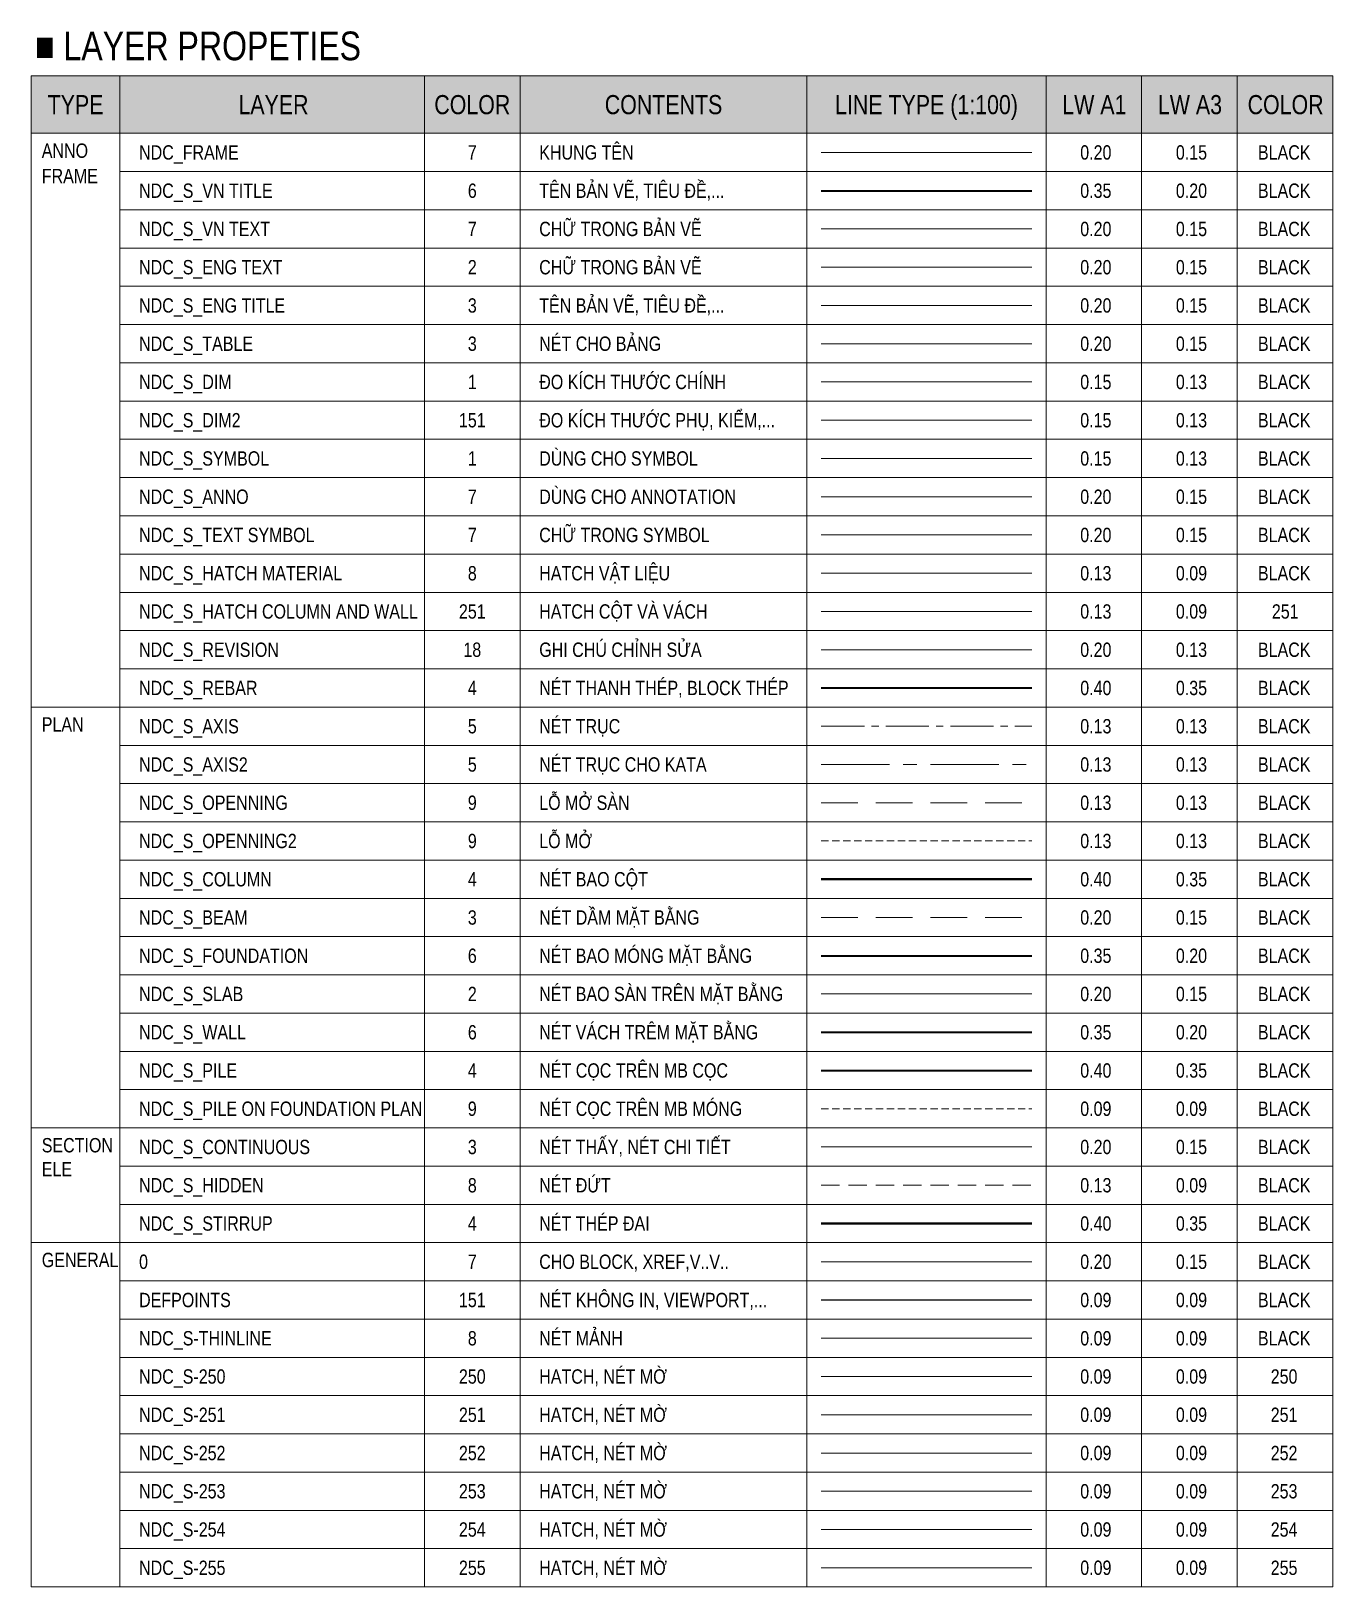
# Model space of a CAD drawing. Header units: millimetres. Extents: x 16759 to 481154, y -15066 to 200960.
# Drawn here: x 380128 to 402818, y 173689 to 200804 of the extents above; entities that cross this region are included whole.
import ezdxf
from ezdxf.enums import TextEntityAlignment as Align

# ---------------------------------------------------------------- set-up
doc = ezdxf.new("R2010")
doc.units = ezdxf.units.MM
doc.header["$MEASUREMENT"] = 0
for name, pattern in [('CENTER', [50.8, 31.75, -6.35, 6.35, -6.35]), ('CENTER2', [1.125, 0.75, -0.125, 0.125, -0.125]), ('DASHED', [19.05, 12.7, -6.35]), ('DASHED2', [9.525, 6.35, -3.175]), ('HIDDEN', [9.525, 6.35, -3.175]), ('HIDDEN2', [4.7625, 3.175, -1.5875])]:
    doc.linetypes.add(name, pattern=pattern)
doc.layers.get('Defpoints').update_dxf_attribs({"color": 153})
for name, color, linetype, lineweight in [('$1$NDC_S_VN TEXT', 7, 'Continuous', 20), ('NDC_FRAME', 7, 'Continuous', 18), ('NDC_S-COLUMN', 4, 'Continuous', 40), ('NDC_S_250', 250, 'Continuous', 9), ('NDC_S_251', 251, 'Continuous', 9), ('NDC_S_252', 252, 'Continuous', 9), ('NDC_S_253', 253, 'Continuous', 9), ('NDC_S_254', 254, 'Continuous', 9), ('NDC_S_255', 255, 'Continuous', 9), ('NDC_S_ANNO', 7, 'Continuous', 20), ('NDC_S_AXIS', 5, 'CENTER2', 13), ('NDC_S_AXIS2', 5, 'CENTER', 13), ('NDC_S_BEAM', 3, 'HIDDEN', 20), ('NDC_S_CONTINUOUS', 3, 'Continuous', 20), ('NDC_S_DIM', 1, 'Continuous', 9), ('NDC_S_DIM2', 151, 'Continuous', 15), ('NDC_S_ENG TEXT', 2, 'Continuous', 20), ('NDC_S_ENG TITLE', 3, 'Continuous', 20), ('NDC_S_FOUNDATION', 6, 'Continuous', 35), ('NDC_S_HATCH COLUMN AND WALL', 251, 'Continuous', 13), ('NDC_S_HATCH MATERIAL', 8, 'Continuous', 13), ('NDC_S_HIDDEN', 8, 'HIDDEN2', 13), ('NDC_S_LEADER', 1, 'Continuous', 15), ('NDC_S_OPENING', 9, 'DASHED2', 13), ('NDC_S_OPENING2', 9, 'DASHED', 13), ('NDC_S_PILE', 4, 'Continuous', 35), ('NDC_S_PILE ON FOUNDATION PLAN', 9, 'DASHED', 9), ('NDC_S_REBAR', 4, 'Continuous', 35), ('NDC_S_SLAB', 2, 'Continuous', 20), ('NDC_S_STIRRUP', 4, 'Continuous', 40), ('NDC_S_TEXT SYMBOL', 7, 'Continuous', 20), ('NDC_S_THIN LINE', 8, 'Continuous', 9), ('NDC_S_VN TEXT', 7, 'Continuous', 20), ('NDC_S_VN TITLE', 6, 'Continuous', 35), ('NDC_S_WALL', 6, 'Continuous', 35), ('NDC_Table', 3, 'Continuous', 20)]:
    doc.layers.add(name, color=color, linetype=linetype, lineweight=lineweight)
doc.layers.add('NDC_S_REVISION', color=18, linetype='Continuous', lineweight=20, plot=False)
doc.styles.add('NDC_VIE TXT', font='arial.ttf', dxfattribs={"width": 0.8})

# ---------------------------------------------------------------- blocks, each defined once
blk = doc.blocks.new('A$Ce7e16025')
at = {"layer": 'NDC_S_253'}
h = blk.add_hatch(color=256, dxfattribs=at)
h.dxf.hatch_style = 1
h.paths.add_polyline_path([(-18286.3, 26125), (4403.4, 26125), (4403.4, 25125), (-18286.3, 25125)])
blk.add_line((-4513.3, 5458.3), (-846.6, 5458.3))
at = {"layer": 'Defpoints'}
blk.add_line((-4513.3, 4791.7), (-846.6, 4791.7), dxfattribs=at)
at = {"layer": 'NDC_FRAME'}
for p, q in [((-18286.3, -208.3), (-18286.3, 26125)), ((-18286.3, 26125), (4403.4, 26125)), ((-16737.9, -208.3), (-16737.9, 26125)), ((-11429.9, -208.3), (-11429.9, 26125)), ((-9763.3, -208.3), (-9763.3, 26125)), ((-4763.3, -208.3), (-4763.3, 26125)), ((-596.6, -208.3), (-596.6, 26125)), ((-596.6, -208.3), (-596.6, 26125)), ((1070.1, -208.3), (1070.1, 26125)), ((2736.7, -208.3), (2736.7, 26125)), ((4403.4, -208.3), (4403.4, 26125)), ((-4513.3, 24791.7), (-846.6, 24791.7)), ((-16737.9, 20458.3), (4403.4, 20458.3)), ((-16737.9, 19791.7), (4403.4, 19791.7)), ((-16737.9, 19125), (4403.4, 19125)), ((-16737.9, 18458.3), (4403.4, 18458.3)), ((-16737.9, 17791.7), (4403.4, 17791.7)), ((-16737.9, 17125), (4403.4, 17125)), ((-16737.9, 16458.3), (4403.4, 16458.3)), ((-16737.9, 15791.7), (4403.4, 15791.7)), ((-18286.3, 15125), (4403.4, 15125)), ((-16737.9, 14458.3), (4403.4, 14458.3)), ((-16737.9, 13791.7), (4403.4, 13791.7)), ((-16737.9, 13125), (4403.4, 13125)), ((-16737.9, 12458.3), (4403.4, 12458.3)), ((-16737.9, 11791.7), (4403.4, 11791.7)), ((-16737.9, 11125), (4403.4, 11125)), ((-16737.9, 10458.3), (4403.4, 10458.3)), ((-16737.9, 9791.7), (4403.4, 9791.7)), ((-16737.9, 9125), (4403.4, 9125)), ((-16737.9, 8458.3), (4403.4, 8458.3)), ((-18286.3, 7791.7), (4403.4, 7791.7)), ((-16737.9, 7125), (4403.4, 7125)), ((-16737.9, 6458.3), (4403.4, 6458.3)), ((-18286.3, 5791.7), (4403.4, 5791.7)), ((-16737.9, 5125), (4403.4, 5125)), ((-16737.9, 4458.3), (4403.4, 4458.3)), ((-16737.9, 3791.7), (4403.4, 3791.7)), ((-16737.9, 3125), (4403.4, 3125)), ((-16737.9, 2458.3), (4403.4, 2458.3)), ((-16737.9, 1791.7), (4403.4, 1791.7)), ((-16737.9, 1125), (4403.4, 1125)), ((-16737.9, 458.3), (4403.4, 458.3)), ((-18286.3, -208.3), (4403.4, -208.3))]:
    blk.add_line(p, q, dxfattribs=at)
for points in [[(-18286.3, 25125), (4403.4, 25125)], [(-16737.9, 24458.3), (4403.4, 24458.3)], [(-16737.9, 23791.7), (4403.4, 23791.7)], [(-16737.9, 23125), (4403.4, 23125)], [(-16737.9, 22458.3), (4403.4, 22458.3)], [(-16737.9, 21791.7), (4403.4, 21791.7)], [(-16737.9, 21125), (4403.4, 21125)]]:
    blk.add_lwpolyline(points, dxfattribs=at)
at = {"layer": 'NDC_S-COLUMN'}
blk.add_line((-4513.3, 12125), (-846.6, 12125), dxfattribs=at)
at = {"layer": 'NDC_S_250'}
blk.add_line((-4513.3, 3458.3), (-846.6, 3458.3), dxfattribs=at)
at = {"layer": 'NDC_S_251'}
blk.add_line((-4513.3, 2791.7), (-846.6, 2791.7), dxfattribs=at)
at = {"layer": 'NDC_S_252'}
blk.add_line((-4513.3, 2125), (-846.6, 2125), dxfattribs=at)
at = {"layer": 'NDC_S_253'}
blk.add_line((-4513.3, 1458.3), (-846.6, 1458.3), dxfattribs=at)
blk.add_lwpolyline([(-18286.3, 26125), (4403.4, 26125), (4403.4, 25125), (-18286.3, 25125)], close=True, dxfattribs=at)
at = {"layer": 'NDC_S_254'}
blk.add_line((-4513.3, 791.7), (-846.6, 791.7), dxfattribs=at)
at = {"layer": 'NDC_S_255'}
blk.add_line((-4513.3, 125), (-846.6, 125), dxfattribs=at)
at = {"layer": 'NDC_S_ANNO'}
blk.add_line((-4513.3, 18791.7), (-846.6, 18791.7), dxfattribs=at)
at = {"layer": 'NDC_S_AXIS', "ltscale": 1000}
blk.add_line((-4513.3, 14791.7), (-846.6, 14791.7), dxfattribs=at)
at = {"layer": 'NDC_S_AXIS2', "ltscale": 37.5}
blk.add_line((-4513.3, 14125), (-846.6, 14125), dxfattribs=at)
at = {"layer": 'NDC_S_BEAM', "ltscale": 100}
blk.add_line((-4513.3, 11458.3), (-846.6, 11458.3), dxfattribs=at)
at = {"layer": 'NDC_S_CONTINUOUS'}
blk.add_line((-4513.3, 7458.3), (-846.6, 7458.3), dxfattribs=at)
at = {"layer": 'NDC_S_DIM'}
blk.add_line((-4513.3, 20791.7), (-846.6, 20791.7), dxfattribs=at)
at = {"layer": 'NDC_S_DIM2'}
blk.add_line((-4513.3, 20125), (-846.6, 20125), dxfattribs=at)
at = {"layer": 'NDC_S_ENG TEXT'}
blk.add_line((-4513.3, 22791.7), (-846.6, 22791.7), dxfattribs=at)
at = {"layer": 'NDC_S_ENG TITLE'}
blk.add_line((-4513.3, 22125), (-846.6, 22125), dxfattribs=at)
at = {"layer": 'NDC_S_FOUNDATION'}
blk.add_line((-4513.3, 10791.7), (-846.6, 10791.7), dxfattribs=at)
at = {"layer": 'NDC_S_HATCH COLUMN AND WALL'}
blk.add_line((-4513.3, 16791.7), (-846.6, 16791.7), dxfattribs=at)
at = {"layer": 'NDC_S_HATCH MATERIAL'}
blk.add_line((-4513.3, 17458.3), (-846.6, 17458.3), dxfattribs=at)
at = {"layer": 'NDC_S_HIDDEN', "ltscale": 100}
blk.add_line((-4513.3, 6791.7), (-846.6, 6791.7), dxfattribs=at)
at = {"layer": 'NDC_S_LEADER'}
blk.add_line((-4513.3, 19458.3), (-846.6, 19458.3), dxfattribs=at)
at = {"layer": 'NDC_S_OPENING', "ltscale": 100}
blk.add_line((-4513.3, 13458.3), (-846.6, 13458.3), dxfattribs=at)
at = {"layer": 'NDC_S_OPENING2', "ltscale": 10}
blk.add_line((-4513.3, 12791.7), (-846.6, 12791.7), dxfattribs=at)
at = {"layer": 'NDC_S_PILE'}
blk.add_line((-4513.3, 8791.7), (-846.6, 8791.7), dxfattribs=at)
at = {"layer": 'NDC_S_PILE ON FOUNDATION PLAN', "ltscale": 10}
blk.add_line((-4513.3, 8125), (-846.6, 8125), dxfattribs=at)
at = {"layer": 'NDC_S_REBAR'}
blk.add_line((-4513.3, 15458.3), (-846.6, 15458.3), dxfattribs=at)
at = {"layer": 'NDC_S_REVISION'}
blk.add_line((-4513.3, 16125), (-846.6, 16125), dxfattribs=at)
at = {"layer": 'NDC_S_SLAB'}
blk.add_line((-4513.3, 10125), (-846.6, 10125), dxfattribs=at)
at = {"layer": 'NDC_S_STIRRUP'}
blk.add_line((-4513.3, 6125), (-846.6, 6125), dxfattribs=at)
at = {"layer": 'NDC_S_TEXT SYMBOL'}
blk.add_line((-4513.3, 18125), (-846.6, 18125), dxfattribs=at)
at = {"layer": 'NDC_S_THIN LINE'}
blk.add_line((-4513.3, 4125), (-846.6, 4125), dxfattribs=at)
at = {"layer": 'NDC_S_VN TEXT'}
blk.add_line((-4513.3, 23458.3), (-846.6, 23458.3), dxfattribs=at)
at = {"layer": 'NDC_S_VN TITLE'}
blk.add_line((-4513.3, 24125), (-846.6, 24125), dxfattribs=at)
at = {"layer": 'NDC_S_WALL'}
blk.add_line((-4513.3, 9458.3), (-846.6, 9458.3), dxfattribs=at)
at = {"layer": 'NDC_Table'}
blk.add_line((-4513.3, 21458.3), (-846.6, 21458.3), dxfattribs=at)
at = {"style": 'NDC_VIE TXT', "width": 0.8}
blk.add_text('7', height=250, dxfattribs=at).set_placement((-10596.6, 5458.3), align=Align.MIDDLE_CENTER)
at = {"layer": 'Defpoints', "style": 'NDC_VIE TXT', "width": 0.8}
blk.add_text('151', height=250, dxfattribs=at).set_placement((-10596.6, 4791.7), align=Align.MIDDLE_CENTER)
at = {"layer": 'NDC_FRAME', "style": 'NDC_VIE TXT', "width": 0.8}
blk.add_text('7', height=250, dxfattribs=at).set_placement((-10596.6, 24791.7), align=Align.MIDDLE_CENTER)
at = {"layer": 'NDC_S-COLUMN', "style": 'NDC_VIE TXT', "width": 0.8}
blk.add_text('4', height=250, dxfattribs=at).set_placement((-10596.6, 12125), align=Align.MIDDLE_CENTER)
at = {"layer": 'NDC_S_250', "style": 'NDC_VIE TXT', "width": 0.8}
blk.add_text('250', height=250, dxfattribs=at).set_placement((-10596.6, 3458.3), align=Align.MIDDLE_CENTER)
at = {"layer": 'NDC_S_251', "style": 'NDC_VIE TXT', "width": 0.8}
blk.add_text('251', height=250, dxfattribs=at).set_placement((-10596.6, 2791.7), align=Align.MIDDLE_CENTER)
at = {"layer": 'NDC_S_252', "style": 'NDC_VIE TXT', "width": 0.8}
blk.add_text('252', height=250, dxfattribs=at).set_placement((-10596.6, 2125), align=Align.MIDDLE_CENTER)
at = {"layer": 'NDC_S_253', "style": 'NDC_VIE TXT', "width": 0.8}
blk.add_text('253', height=250, dxfattribs=at).set_placement((-10596.6, 1458.3), align=Align.MIDDLE_CENTER)
at = {"layer": 'NDC_S_254', "style": 'NDC_VIE TXT', "width": 0.8}
blk.add_text('254', height=250, dxfattribs=at).set_placement((-10596.6, 791.7), align=Align.MIDDLE_CENTER)
at = {"layer": 'NDC_S_255', "style": 'NDC_VIE TXT', "width": 0.8}
blk.add_text('255', height=250, dxfattribs=at).set_placement((-10596.6, 125), align=Align.MIDDLE_CENTER)
at = {"layer": 'NDC_S_ANNO', "style": 'NDC_VIE TXT', "width": 0.8}
blk.add_text('7', height=250, dxfattribs=at).set_placement((-10596.6, 18791.7), align=Align.MIDDLE_CENTER)
at = {"layer": 'NDC_S_AXIS', "style": 'NDC_VIE TXT', "width": 0.8}
blk.add_text('5', height=250, dxfattribs=at).set_placement((-10596.6, 14791.7), align=Align.MIDDLE_CENTER)
at = {"layer": 'NDC_S_AXIS2', "style": 'NDC_VIE TXT', "width": 0.8}
blk.add_text('5', height=250, dxfattribs=at).set_placement((-10596.6, 14125), align=Align.MIDDLE_CENTER)
at = {"layer": 'NDC_S_BEAM', "style": 'NDC_VIE TXT', "width": 0.8}
blk.add_text('3', height=250, dxfattribs=at).set_placement((-10596.6, 11458.3), align=Align.MIDDLE_CENTER)
at = {"layer": 'NDC_S_CONTINUOUS', "style": 'NDC_VIE TXT', "width": 0.8}
blk.add_text('3', height=250, dxfattribs=at).set_placement((-10596.6, 7458.3), align=Align.MIDDLE_CENTER)
at = {"layer": 'NDC_S_DIM', "style": 'NDC_VIE TXT', "width": 0.8}
blk.add_text('1', height=250, dxfattribs=at).set_placement((-10596.6, 20791.7), align=Align.MIDDLE_CENTER)
at = {"layer": 'NDC_S_DIM2', "style": 'NDC_VIE TXT', "width": 0.8}
blk.add_text('151', height=250, dxfattribs=at).set_placement((-10596.6, 20125), align=Align.MIDDLE_CENTER)
at = {"layer": 'NDC_S_ENG TEXT', "style": 'NDC_VIE TXT', "width": 0.8}
blk.add_text('2', height=250, dxfattribs=at).set_placement((-10596.6, 22791.7), align=Align.MIDDLE_CENTER)
at = {"layer": 'NDC_S_ENG TITLE', "style": 'NDC_VIE TXT', "width": 0.8}
blk.add_text('3', height=250, dxfattribs=at).set_placement((-10596.6, 22125), align=Align.MIDDLE_CENTER)
at = {"layer": 'NDC_S_FOUNDATION', "style": 'NDC_VIE TXT', "width": 0.8}
blk.add_text('6', height=250, dxfattribs=at).set_placement((-10596.6, 10791.7), align=Align.MIDDLE_CENTER)
at = {"layer": 'NDC_S_HATCH COLUMN AND WALL', "style": 'NDC_VIE TXT', "width": 0.8}
blk.add_text('251', height=250, dxfattribs=at).set_placement((-10596.6, 16791.7), align=Align.MIDDLE_CENTER)
at = {"layer": 'NDC_S_HATCH MATERIAL', "style": 'NDC_VIE TXT', "width": 0.8}
blk.add_text('8', height=250, dxfattribs=at).set_placement((-10596.6, 17458.3), align=Align.MIDDLE_CENTER)
at = {"layer": 'NDC_S_HIDDEN', "style": 'NDC_VIE TXT', "width": 0.8}
blk.add_text('8', height=250, dxfattribs=at).set_placement((-10596.6, 6791.7), align=Align.MIDDLE_CENTER)
at = {"layer": 'NDC_S_LEADER', "style": 'NDC_VIE TXT', "width": 0.8}
blk.add_text('1', height=250, dxfattribs=at).set_placement((-10596.6, 19458.3), align=Align.MIDDLE_CENTER)
at = {"layer": 'NDC_S_OPENING', "style": 'NDC_VIE TXT', "width": 0.8}
blk.add_text('9', height=250, dxfattribs=at).set_placement((-10596.6, 13458.3), align=Align.MIDDLE_CENTER)
at = {"layer": 'NDC_S_OPENING2', "style": 'NDC_VIE TXT', "width": 0.8}
blk.add_text('9', height=250, dxfattribs=at).set_placement((-10596.6, 12791.7), align=Align.MIDDLE_CENTER)
at = {"layer": 'NDC_S_PILE', "style": 'NDC_VIE TXT', "width": 0.8}
blk.add_text('4', height=250, dxfattribs=at).set_placement((-10596.6, 8791.7), align=Align.MIDDLE_CENTER)
at = {"layer": 'NDC_S_PILE ON FOUNDATION PLAN', "style": 'NDC_VIE TXT', "width": 0.8}
blk.add_text('9', height=250, dxfattribs=at).set_placement((-10596.6, 8125), align=Align.MIDDLE_CENTER)
at = {"layer": 'NDC_S_REBAR', "style": 'NDC_VIE TXT', "width": 0.8}
blk.add_text('4', height=250, dxfattribs=at).set_placement((-10596.6, 15458.3), align=Align.MIDDLE_CENTER)
at = {"layer": 'NDC_S_REVISION', "style": 'NDC_VIE TXT', "width": 0.8}
blk.add_text('18', height=250, dxfattribs=at).set_placement((-10596.6, 16125), align=Align.MIDDLE_CENTER)
at = {"layer": 'NDC_S_SLAB', "style": 'NDC_VIE TXT', "width": 0.8}
blk.add_text('2', height=250, dxfattribs=at).set_placement((-10596.6, 10125), align=Align.MIDDLE_CENTER)
at = {"layer": 'NDC_S_STIRRUP', "style": 'NDC_VIE TXT', "width": 0.8}
blk.add_text('4', height=250, dxfattribs=at).set_placement((-10596.6, 6125), align=Align.MIDDLE_CENTER)
at = {"layer": 'NDC_S_TEXT SYMBOL', "style": 'NDC_VIE TXT', "width": 0.8}
blk.add_text('7', height=250, dxfattribs=at).set_placement((-10596.6, 18125), align=Align.MIDDLE_CENTER)
at = {"layer": 'NDC_S_THIN LINE', "style": 'NDC_VIE TXT', "width": 0.8}
blk.add_text('8', height=250, dxfattribs=at).set_placement((-10596.6, 4125), align=Align.MIDDLE_CENTER)
at = {"layer": 'NDC_S_VN TEXT', "color": 3, "style": 'NDC_VIE TXT', "width": 0.8}
for s, height, p in [('\\M+3A1E1 LAYER PROPETIES', 500, (-18214.5, 26648.7)), ('ANNO', 250, (-18100.5, 24822.7)), ('KHUNG TÊN', 250, (-9429.9, 24791.7)), ('NDC_FRAME', 250, (-16404.6, 24791.7)), ('0.20', 250, (0, 24791.7)), ('0.15', 250, (1666.7, 24791.7)), ('BLACK', 250, (3097, 24791.7)), ('FRAME', 250, (-18100.5, 24380.9)), ('NDC_S_VN TITLE', 250, (-16404.6, 24125)), ('TÊN BẢN VẼ, TIÊU ĐỀ,...', 250, (-9429.9, 24125)), ('0.35', 250, (0, 24125)), ('0.20', 250, (1666.7, 24125)), ('BLACK', 250, (3097, 24125)), ('CHỮ TRONG BẢN VẼ', 250, (-9429.9, 23458.3)), ('NDC_S_VN TEXT', 250, (-16404.6, 23458.3)), ('0.20', 250, (0, 23458.3)), ('0.15', 250, (1666.7, 23458.3)), ('BLACK', 250, (3097, 23458.3)), ('NDC_S_ENG TEXT', 250, (-16404.6, 22791.7)), ('CHỮ TRONG BẢN VẼ', 250, (-9429.9, 22791.7)), ('0.20', 250, (0, 22791.7)), ('0.15', 250, (1666.7, 22791.7)), ('BLACK', 250, (3097, 22791.7)), ('NDC_S_ENG TITLE', 250, (-16404.6, 22125)), ('TÊN BẢN VẼ, TIÊU ĐỀ,...', 250, (-9429.9, 22125)), ('0.20', 250, (0, 22125)), ('0.15', 250, (1666.7, 22125)), ('BLACK', 250, (3097, 22125)), ('NDC_S_TABLE', 250, (-16404.6, 21458.3)), ('NÉT CHO BẢNG', 250, (-9429.9, 21458.3)), ('0.20', 250, (0, 21458.3)), ('0.15', 250, (1666.7, 21458.3)), ('BLACK', 250, (3097, 21458.3)), ('NDC_S_DIM', 250, (-16404.6, 20791.7)), ('ĐO KÍCH THƯỚC CHÍNH ', 250, (-9429.9, 20791.7)), ('0.15', 250, (0, 20791.7)), ('0.13', 250, (1666.7, 20791.7)), ('BLACK', 250, (3097, 20791.7)), ('NDC_S_DIM2', 250, (-16404.6, 20125)), ('ĐO KÍCH THƯỚC PHỤ, KIỂM,...', 250, (-9429.9, 20125)), ('0.15', 250, (0, 20125)), ('0.13', 250, (1666.7, 20125)), ('BLACK', 250, (3097, 20125)), ('NDC_S_SYMBOL', 250, (-16404.6, 19458.3)), ('DÙNG CHO SYMBOL', 250, (-9429.9, 19458.3)), ('0.15', 250, (0, 19458.3)), ('0.13', 250, (1666.7, 19458.3)), ('BLACK', 250, (3097, 19458.3)), ('DÙNG CHO ANNOTATION', 250, (-9429.9, 18791.7)), ('NDC_S_ANNO', 250, (-16404.6, 18791.7)), ('0.20', 250, (0, 18791.7)), ('0.15', 250, (1666.7, 18791.7)), ('BLACK', 250, (3097, 18791.7)), ('NDC_S_TEXT SYMBOL', 250, (-16404.6, 18125)), ('CHỮ TRONG SYMBOL', 250, (-9429.9, 18125)), ('0.20', 250, (0, 18125)), ('0.15', 250, (1666.7, 18125)), ('BLACK', 250, (3097, 18125)), ('HATCH VẬT LIỆU', 250, (-9429.9, 17458.3)), ('NDC_S_HATCH MATERIAL', 250, (-16404.6, 17458.3)), ('0.13', 250, (0, 17458.3)), ('0.09', 250, (1666.7, 17458.3)), ('BLACK', 250, (3097, 17458.3)), ('NDC_S_HATCH COLUMN AND WALL', 250, (-16404.6, 16791.7)), ('HATCH CỘT VÀ VÁCH', 250, (-9429.9, 16791.7)), ('0.13', 250, (0, 16791.7)), ('0.09', 250, (1666.7, 16791.7)), ('251', 250, (3339.9, 16791.7)), ('GHI CHÚ CHỈNH SỬA', 250, (-9429.9, 16125)), ('NDC_S_REVISION', 250, (-16404.6, 16125)), ('0.20', 250, (0, 16125)), ('0.13', 250, (1666.7, 16125)), ('BLACK', 250, (3097, 16125)), ('NDC_S_REBAR', 250, (-16404.6, 15458.3)), ('NÉT THANH THÉP, BLOCK THÉP', 250, (-9429.9, 15458.3)), ('0.40', 250, (0, 15458.3)), ('0.35', 250, (1666.7, 15458.3)), ('BLACK', 250, (3097, 15458.3)), ('PLAN', 250, (-18100.5, 14822.7)), ('NDC_S_AXIS', 250, (-16404.6, 14791.7)), ('NÉT TRỤC', 250, (-9429.9, 14791.7)), ('0.13', 250, (0, 14791.7)), ('0.13', 250, (1666.7, 14791.7)), ('BLACK', 250, (3097, 14791.7)), ('NDC_S_AXIS2', 250, (-16404.6, 14125)), ('NÉT TRỤC CHO KATA', 250, (-9429.9, 14125)), ('0.13', 250, (0, 14125)), ('0.13', 250, (1666.7, 14125)), ('BLACK', 250, (3097, 14125)), ('NDC_S_OPENNING', 250, (-16404.6, 13458.3)), ('LỖ MỞ SÀN', 250, (-9429.9, 13458.3)), ('0.13', 250, (0, 13458.3)), ('0.13', 250, (1666.7, 13458.3)), ('BLACK', 250, (3097, 13458.3)), ('NDC_S_OPENNING2', 250, (-16404.6, 12791.7)), ('LỖ MỞ', 250, (-9429.9, 12791.7)), ('0.13', 250, (0, 12791.7)), ('0.13', 250, (1666.7, 12791.7)), ('BLACK', 250, (3097, 12791.7)), ('NDC_S_COLUMN', 250, (-16404.6, 12125)), ('NÉT BAO CỘT', 250, (-9429.9, 12125)), ('0.40', 250, (0, 12125)), ('0.35', 250, (1666.7, 12125)), ('BLACK', 250, (3097, 12125)), ('NDC_S_BEAM', 250, (-16404.6, 11458.3)), ('NÉT DẦM MẶT BẰNG', 250, (-9429.9, 11458.3)), ('0.20', 250, (0, 11458.3)), ('0.15', 250, (1666.7, 11458.3)), ('BLACK', 250, (3097, 11458.3)), ('NDC_S_FOUNDATION', 250, (-16404.6, 10791.7)), ('NÉT BAO MÓNG MẶT BẰNG', 250, (-9429.9, 10791.7)), ('0.35', 250, (0, 10791.7)), ('0.20', 250, (1666.7, 10791.7)), ('BLACK', 250, (3097, 10791.7)), ('NÉT BAO SÀN TRÊN MẶT BẰNG', 250, (-9429.9, 10125)), ('NDC_S_SLAB', 250, (-16404.6, 10125)), ('0.20', 250, (0, 10125)), ('0.15', 250, (1666.7, 10125)), ('BLACK', 250, (3097, 10125)), ('NDC_S_WALL', 250, (-16404.6, 9458.3)), ('NÉT VÁCH TRÊM MẶT BẰNG', 250, (-9429.9, 9458.3)), ('0.35', 250, (0, 9458.3)), ('0.20', 250, (1666.7, 9458.3)), ('BLACK', 250, (3097, 9458.3)), ('NÉT CỌC TRÊN MB CỌC', 250, (-9429.9, 8791.7)), ('NDC_S_PILE', 250, (-16404.6, 8791.7)), ('0.40', 250, (0, 8791.7)), ('0.35', 250, (1666.7, 8791.7)), ('BLACK', 250, (3097, 8791.7)), ('NDC_S_PILE ON FOUNDATION PLAN', 250, (-16404.6, 8125)), ('NÉT CỌC TRÊN MB MÓNG', 250, (-9429.9, 8125)), ('0.09', 250, (0, 8125)), ('0.09', 250, (1666.7, 8125)), ('BLACK', 250, (3097, 8125)), ('SECTION', 250, (-18100.5, 7489.4)), ('NÉT THẤY, NÉT CHI TIẾT', 250, (-9429.9, 7458.3)), ('NDC_S_CONTINUOUS', 250, (-16404.6, 7458.3)), ('0.20', 250, (0, 7458.3)), ('0.15', 250, (1666.7, 7458.3)), ('BLACK', 250, (3097, 7458.3)), ('ELE', 250, (-18100.5, 7071.7)), ('NDC_S_HIDDEN', 250, (-16404.6, 6791.7)), ('NÉT ĐỨT', 250, (-9429.9, 6791.7)), ('0.13', 250, (0, 6791.7)), ('0.09', 250, (1666.7, 6791.7)), ('BLACK', 250, (3097, 6791.7)), ('NDC_S_STIRRUP', 250, (-16404.6, 6125)), ('NÉT THÉP ĐAI', 250, (-9429.9, 6125)), ('0.40', 250, (0, 6125)), ('0.35', 250, (1666.7, 6125)), ('BLACK', 250, (3097, 6125)), ('GENERAL', 250, (-18100.5, 5489.4)), ('0', 250, (-16404.6, 5458.3)), ('CHO BLOCK, XREF,V..V..', 250, (-9429.9, 5458.3)), ('0.20', 250, (0, 5458.3)), ('0.15', 250, (1666.7, 5458.3)), ('BLACK', 250, (3097, 5458.3)), ('DEFPOINTS', 250, (-16404.6, 4791.7)), ('NÉT KHÔNG IN, VIEWPORT,...', 250, (-9429.9, 4791.7)), ('0.09', 250, (0, 4791.7)), ('0.09', 250, (1666.7, 4791.7)), ('BLACK', 250, (3097, 4791.7)), ('NDC_S-THINLINE', 250, (-16404.6, 4125)), ('NÉT MẢNH', 250, (-9429.9, 4125)), ('0.09', 250, (0, 4125)), ('0.09', 250, (1666.7, 4125)), ('BLACK', 250, (3097, 4125)), ('NDC_S-250', 250, (-16404.6, 3458.3)), ('HATCH, NÉT MỜ', 250, (-9429.9, 3458.3)), ('0.09', 250, (0, 3458.3)), ('0.09', 250, (1666.7, 3458.3)), ('250', 250, (3319.7, 3458.3)), ('NDC_S-251', 250, (-16404.6, 2791.7)), ('HATCH, NÉT MỜ', 250, (-9429.9, 2791.7)), ('0.09', 250, (0, 2791.7)), ('0.09', 250, (1666.7, 2791.7)), ('251', 250, (3319.7, 2791.7)), ('NDC_S-252', 250, (-16404.6, 2125)), ('HATCH, NÉT MỜ', 250, (-9429.9, 2125)), ('0.09', 250, (0, 2125)), ('0.09', 250, (1666.7, 2125)), ('252', 250, (3319.7, 2125)), ('HATCH, NÉT MỜ', 250, (-9429.9, 1458.3)), ('NDC_S-253', 250, (-16404.6, 1458.3)), ('0.09', 250, (0, 1458.3)), ('0.09', 250, (1666.7, 1458.3)), ('253', 250, (3319.7, 1458.3)), ('NDC_S-254', 250, (-16404.6, 791.7)), ('HATCH, NÉT MỜ', 250, (-9429.9, 791.7)), ('0.09', 250, (0, 791.7)), ('0.09', 250, (1666.7, 791.7)), ('254', 250, (3319.7, 791.7)), ('HATCH, NÉT MỜ', 250, (-9429.9, 125)), ('NDC_S-255', 250, (-16404.6, 125)), ('0.09', 250, (0, 125)), ('0.09', 250, (1666.7, 125)), ('255', 250, (3319.7, 125))]:
    blk.add_text(s, height=height, dxfattribs=at).set_placement(p, align=Align.MIDDLE_LEFT)
for s, height, p in [('TYPE', 333.33, (-17511.6, 25625)), ('LAYER', 333.33, (-14062, 25625)), ('COLOR', 333.33, (-10596.6, 25625)), ('CONTENTS', 333.33, (-7263.3, 25625)), ('LINE TYPE (1:100)', 333.333, (-2679.9, 25625)), ('LW A1', 333.33, (246, 25625)), ('LW A3', 333.33, (1912.6, 25625)), ('COLOR', 333.33, (3579.3, 25625))]:
    blk.add_text(s, height=height, dxfattribs=at).set_placement(p, align=Align.MIDDLE_CENTER)
at = {"layer": 'NDC_S_VN TEXT', "style": 'NDC_VIE TXT', "width": 0.8}
blk.add_text('7', height=250, dxfattribs=at).set_placement((-10596.6, 23458.3), align=Align.MIDDLE_CENTER)
at = {"layer": 'NDC_S_VN TITLE', "style": 'NDC_VIE TXT', "width": 0.8}
blk.add_text('6', height=250, dxfattribs=at).set_placement((-10596.6, 24125), align=Align.MIDDLE_CENTER)
at = {"layer": 'NDC_S_WALL', "style": 'NDC_VIE TXT', "width": 0.8}
blk.add_text('6', height=250, dxfattribs=at).set_placement((-10596.6, 9458.3), align=Align.MIDDLE_CENTER)
at = {"layer": 'NDC_Table', "style": 'NDC_VIE TXT', "width": 0.8}
blk.add_text('3', height=250, dxfattribs=at).set_placement((-10596.6, 21458.3), align=Align.MIDDLE_CENTER)

msp = doc.modelspace()

# ---------------------------------------------------------------- block references
at = {"layer": '$1$NDC_S_VN TEXT'}
msp.add_blockref('A$Ce7e16025', (398414.5, 173897.8), dxfattribs=at)

doc.saveas('drawing.dxf')
